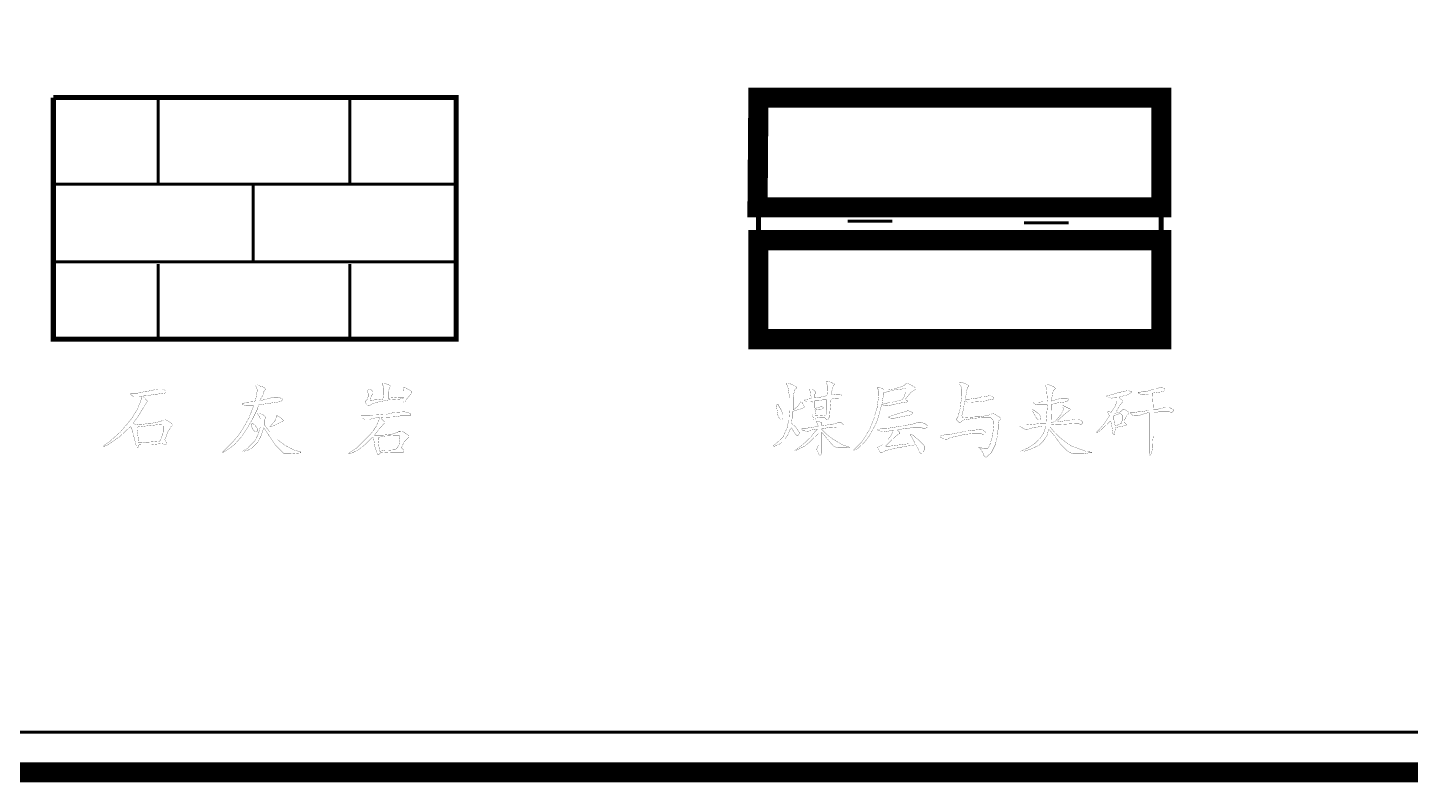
# Model space of a CAD drawing. Extents: x 94 to 452, y -72 to 1042.
# Drawn here: x 140 to 208.6, y -72 to -34.5 of the extents above; entities that cross this region are included whole.
import ezdxf

# ---------------------------------------------------------------- set-up
doc = ezdxf.new("R2010")
doc.units = 0
doc.header["$MEASUREMENT"] = 0
doc.layers.add('TREE_LAYER', color=7, linetype='Continuous')

msp = doc.modelspace()

# ---------------------------------------------------------------- linework, layer by layer
at = {"layer": 'TREE_LAYER'}
for points, const_width, elevation in [([(451.22612, 995.005583), (451.22612, 11.113007), (451.22612, 10.313007), (451.22612, -71.498816), (94.22612, -71.498816), (94.22612, -69.496695), (94.22612, 9.432416), (94.22612, 10.313007), (94.22612, 11.113007), (94.22612, 13.086307)], 1, 2891.008799), ([(96.22612, 13.086307), (96.22612, 11.113007), (96.22612, 10.313007), (96.22612, 9.432416), (96.22612, 9.432416), (96.22612, -69.496695), (96.22612, -69.498816), (449.22612, -69.498816), (449.22612, -69.498816), (449.22612, 10.313007), (449.22612, 11.113007), (449.22612, 995.005583)], 0.15, 2875.008799), ([(176.231775, -43.443508), (196.231775, -43.443508), (196.275441, -43.443508), (196.275441, -37.990312), (176.275441, -37.990312), (176.275441, -37.990312), (176.231775, -43.443508)], 1, 109.182977), ([(141.275441, -37.990312), (146.474221, -37.990312)], 0.25, 5.19878), ([(141.275441, -42.29427), (141.275441, -37.990312)], 0.25, 4.303957), ([(146.474221, -37.990312), (155.991951, -37.990312)], 0.25, 9.51773), ([(146.474221, -37.990312), (146.474221, -42.29427)], 0.15, 4.303957), ([(155.991951, -37.990312), (161.275441, -37.990312), (161.275441, -39.72691)], 0.25, 7.020088), ([(155.991951, -37.990312), (155.991951, -42.29427)], 0.15, 4.303957), ([(176.275441, -37.990312), (196.275441, -37.990312), (196.275441, -43.443508)], 0.25, 25.453196), ([(176.275441, -43.443508), (176.275441, -37.990312)], 0.25, 5.453196), ([(161.275441, -39.72691), (161.275441, -42.29427)], 0.25, 2.56736), ([(141.275441, -46.148851), (141.275441, -42.29427)], 0.25, 3.854582), ([(141.275441, -42.29427), (146.474221, -42.29427)], 0.15, 5.19878), ([(146.474221, -42.29427), (151.195069, -42.29427)], 0.15, 4.720848), ([(151.195069, -42.29427), (155.991951, -42.29427)], 0.15, 4.796882), ([(151.195069, -46.148851), (151.195069, -42.29427)], 0.15, 3.854582), ([(155.991951, -42.29427), (161.275441, -42.29427)], 0.15, 5.28349), ([(161.275441, -42.29427), (161.275441, -46.148851)], 0.25, 3.854582), ([(176.275441, -45.072447), (176.275441, -43.443508)], 0.25, 1.628939), ([(176.275441, -43.443508), (196.275441, -43.443508)], 0.15, 20), ([(196.275441, -43.443508), (196.275441, -45.072447)], 0.25, 1.628939), ([(196.275441, -45.072447), (196.275441, -49.990312), (176.275441, -49.990312), (176.275441, -45.072447), (176.275441, -45.072447), (196.275441, -45.072447)], 1, 98.357305), ([(180.703631, -44.1238), (182.919591, -44.1238)], 0.15, 2.215959), ([(189.453032, -44.205954), (191.668991, -44.205954)], 0.15, 2.215959), ([(196.275441, -45.072447), (196.275441, -49.990312), (176.275441, -49.990312), (176.275441, -45.072447)], 0.25, 29.83573), ([(176.275441, -45.072447), (196.275441, -45.072447)], 0.15, 20), ([(146.474221, -49.990312), (141.275441, -49.990312), (141.275441, -46.148851)], 0.25, 9.040241), ([(141.275441, -46.148851), (151.195069, -46.148851)], 0.15, 9.919628), ([(146.474221, -46.261221), (146.474221, -49.990312)], 0.15, 3.729092), ([(151.195069, -46.148851), (161.275441, -46.148851)], 0.15, 10.080372), ([(155.991951, -46.261221), (155.991951, -49.990312)], 0.15, 3.729092), ([(161.275441, -46.148851), (161.275441, -47.923469)], 0.25, 1.774618), ([(161.275441, -47.923469), (161.275441, -49.990312), (155.991951, -49.990312)], 0.25, 7.350333), ([(155.991951, -49.990312), (146.474221, -49.990312)], 0.25, 9.51773), ([(157.693785, -52.16766), (157.599668, -52.16766), (157.599668, -52.214719), (157.646727, -52.308836), (157.678099, -52.402954), (157.678099, -52.763738), (157.63104, -52.96766), (157.333001, -52.999033), (157.238884, -52.999033), (157.019276, -53.046091), (157.019276, -53.030405), (157.050648, -52.84217), (157.144766, -52.669621), (157.144766, -52.591189), (157.050648, -52.497072), (156.909472, -52.465699), (156.846727, -52.465699), (156.846727, -52.512758), (156.925158, -52.748052), (156.925158, -52.795111), (156.846727, -52.999033), (156.768295, -53.077464), (156.768295, -53.124523), (156.83104, -53.250013), (156.878099, -53.297072), (156.940844, -53.297072), (157.082021, -53.21864), (157.333001, -53.124523), (157.960452, -52.999033), (158.462413, -52.96766), (158.634962, -52.920601), (158.650648, -52.920601), (158.650648, -53.09315), (158.682021, -53.124523), (158.72908, -53.124523), (158.807511, -52.96766), (159.027119, -52.71668), (159.058491, -52.638248), (159.058491, -52.591189), (159.027119, -52.559817), (158.697707, -52.371582), (158.650648, -52.371582), (158.650648, -52.434327), (158.682021, -52.575503), (158.682021, -52.873542), (158.682021, -52.873542), (158.383982, -52.873542), (157.897707, -52.920601), (157.897707, -52.904915), (157.897707, -52.622562), (157.976138, -52.371582), (158.023197, -52.340209), (158.023197, -52.29315), (157.693785, -52.16766), (157.693785, -52.16766)], 0.01, 883), ([(177.762805, -52.16766), (177.668687, -52.16766), (177.668687, -52.214719), (177.70006, -52.277464), (177.747118, -52.402954), (177.82555, -52.904915), (177.82555, -53.51668), (177.794177, -53.89315), (177.794177, -53.987268), (177.70006, -54.348052), (177.70006, -54.395111), (177.496138, -54.850013), (177.213785, -55.11668), (177.041236, -55.257856), (177.041236, -55.304915), (177.088295, -55.304915), (177.15104, -55.257856), (177.292216, -55.226483), (177.433393, -55.11668), (177.590256, -54.959817), (177.778491, -54.661778), (177.82555, -54.504915), (177.919667, -54.395111), (178.07653, -54.661778), (178.170648, -54.755895), (178.249079, -54.755895), (178.296138, -54.677464), (178.296138, -54.599033), (178.123589, -54.348052), (177.919667, -54.159817), (177.95104, -53.89315), (177.95104, -53.595111), (177.966726, -53.579425), (178.468687, -53.422562), (178.547118, -53.375503), (178.547118, -53.328444), (178.421628, -53.09315), (178.374569, -53.09315), (178.249079, -53.297072), (178.170648, -53.375503), (177.998099, -53.500993), (177.998099, -53.500993), (177.998099, -52.857856), (178.07653, -52.497072), (178.170648, -52.41864), (178.170648, -52.371582), (178.07653, -52.29315), (177.95104, -52.246091), (177.762805, -52.16766), (177.762805, -52.16766)], 0.01, 884), ([(179.723589, -52.089229), (179.629471, -52.089229), (179.629471, -52.120601), (179.67653, -52.230405), (179.707903, -52.324523), (179.707903, -52.497072), (179.67653, -52.795111), (179.331432, -52.873542), (179.253001, -52.873542), (179.096138, -52.904915), (179.080452, -52.904915), (179.080452, -52.71668), (179.127511, -52.669621), (179.127511, -52.622562), (179.033393, -52.528444), (178.939275, -52.465699), (178.829471, -52.465699), (178.829471, -52.528444), (178.860844, -52.622562), (178.87653, -52.779425), (178.907903, -52.920601), (178.829471, -52.951974), (178.703981, -52.96766), (178.578491, -52.999033), (178.578491, -53.046091), (178.688295, -53.09315), (178.845158, -53.09315), (178.907903, -53.061778), (178.939275, -53.077464), (178.954962, -53.155895), (178.954962, -53.736287), (179.00202, -53.908836), (179.00202, -53.971582), (179.033393, -54.002954), (179.080452, -54.002954), (179.127511, -53.908836), (179.347118, -53.877464), (179.55104, -53.877464), (179.67653, -54.002954), (179.707903, -54.002954), (179.80202, -53.846091), (179.880452, -52.96766), (180.068687, -52.920601), (180.256922, -52.920601), (180.382413, -52.795111), (180.382413, -52.748052), (180.303981, -52.71668), (180.147118, -52.71668), (179.927511, -52.763738), (179.880452, -52.748052), (179.880452, -52.700993), (179.958883, -52.434327), (179.958883, -52.402954), (180.005942, -52.29315), (180.053001, -52.246091), (180.053001, -52.214719), (179.849079, -52.120601), (179.723589, -52.089229), (179.723589, -52.089229)], 0.01, 884), ([(183.67653, -52.16766), (183.629471, -52.16766), (183.503981, -52.29315), (183.315746, -52.371582), (183.221628, -52.387268), (182.986334, -52.465699), (182.923589, -52.465699), (182.719667, -52.497072), (182.50006, -52.497072), (182.468687, -52.465699), (182.264765, -52.371582), (182.20202, -52.371582), (182.20202, -52.465699), (182.249079, -52.528444), (182.249079, -52.810797), (182.170648, -53.328444), (182.170648, -53.391189), (182.045158, -53.783346), (182.045158, -53.846091), (181.794177, -54.473542), (181.621628, -54.755895), (181.370648, -55.132366), (180.994177, -55.508836), (181.041236, -55.508836), (181.198099, -55.430405), (181.558883, -55.085307), (181.794177, -54.771582), (182.092216, -54.222562), (182.249079, -53.814719), (182.280452, -53.64217), (182.405942, -53.21864), (182.453001, -52.920601), (182.50006, -52.748052), (182.50006, -52.638248), (182.594177, -52.622562), (183.080452, -52.497072), (183.394177, -52.465699), (183.582413, -52.41864), (183.582413, -52.41864), (183.582413, -52.622562), (183.503981, -52.873542), (183.409864, -52.999033), (182.907903, -53.124523), (182.829471, -53.124523), (182.62555, -53.171582), (182.578491, -53.171582), (182.453001, -53.21864), (182.453001, -53.250013), (182.562805, -53.297072), (182.719667, -53.297072), (183.237314, -53.171582), (183.598099, -53.124523), (183.67653, -53.09315), (183.67653, -53.046091), (183.582413, -52.999033), (183.582413, -52.96766), (183.598099, -52.936287), (183.849079, -52.622562), (184.084373, -52.465699), (184.084373, -52.402954), (183.67653, -52.16766), (183.67653, -52.16766)], 0.01, 884), ([(186.343197, -52.120601), (186.249079, -52.120601), (186.249079, -52.214719), (186.327511, -52.324523), (186.374569, -52.450013), (186.374569, -52.779425), (186.343197, -53.046091), (186.327511, -53.108836), (186.296138, -53.422562), (186.170648, -53.877464), (186.123589, -53.924523), (186.123589, -54.002954), (186.249079, -54.128444), (186.296138, -54.128444), (186.453001, -54.002954), (186.75104, -53.955895), (186.939275, -53.924523), (187.409864, -53.877464), (187.80202, -53.877464), (187.958883, -54.050013), (187.958883, -54.206876), (187.911824, -54.69315), (187.864765, -54.912758), (187.80202, -55.11668), (187.80202, -55.148052), (187.707903, -55.351974), (187.629471, -55.430405), (187.456922, -55.430405), (187.331432, -55.383346), (187.253001, -55.351974), (187.205942, -55.351974), (187.30006, -55.430405), (187.42555, -55.650013), (187.456922, -55.759817), (187.55104, -55.853934), (187.582413, -55.853934), (187.833393, -55.634327), (188.053001, -55.195111), (188.068687, -55.085307), (188.131432, -54.834327), (188.147118, -54.630405), (188.178491, -54.44217), (188.178491, -54.206876), (188.209864, -54.050013), (188.303981, -53.971582), (188.303981, -53.924523), (188.22555, -53.846091), (187.927511, -53.673542), (187.880452, -53.673542), (187.833393, -53.720601), (187.786334, -53.720601), (187.723589, -53.751974), (187.598099, -53.783346), (187.253001, -53.846091), (187.080452, -53.846091), (186.405942, -53.89315), (186.374569, -53.783346), (186.453001, -53.485307), (186.484373, -53.265699), (186.531432, -53.046091), (186.656922, -53.124523), (186.813785, -53.124523), (186.986334, -53.108836), (187.253001, -53.09315), (187.629471, -53.046091), (187.707903, -52.999033), (187.896138, -52.96766), (187.927511, -52.96766), (187.958883, -52.920601), (187.958883, -52.873542), (187.80202, -52.795111), (187.754962, -52.795111), (187.472609, -52.84217), (187.394177, -52.84217), (187.111824, -52.920601), (187.049079, -52.920601), (186.75104, -52.96766), (186.703981, -52.999033), (186.547118, -52.999033), (186.547118, -52.951974), (186.578491, -52.779425), (186.62555, -52.497072), (186.672609, -52.371582), (186.703981, -52.340209), (186.703981, -52.29315), (186.672609, -52.246091), (186.594177, -52.214719), (186.343197, -52.120601), (186.343197, -52.120601)], 0.01, 884), ([(146.697707, -52.465699), (146.462413, -52.465699), (146.368295, -52.497072), (146.321236, -52.497072), (145.882021, -52.591189), (145.819276, -52.591189), (145.458491, -52.669621), (145.097707, -52.669621), (145.097707, -52.71668), (145.176138, -52.795111), (145.285942, -52.84217), (145.521236, -52.84217), (145.646727, -52.810797), (145.678099, -52.826483), (145.646727, -52.96766), (145.458491, -53.453934), (145.176138, -53.908836), (144.925158, -54.222562), (144.595746, -54.599033), (144.078099, -55.069621), (143.842805, -55.226483), (143.764374, -55.304915), (143.811433, -55.304915), (143.936923, -55.257856), (144.234962, -55.069621), (144.438884, -54.912758), (144.548687, -54.850013), (145.097707, -54.332366), (145.113393, -54.332366), (145.176138, -54.457856), (145.364374, -55.179425), (145.395746, -55.289229), (145.395746, -55.351974), (145.427119, -55.383346), (145.474178, -55.383346), (145.521236, -55.304915), (145.521236, -55.24217), (145.662413, -55.226483), (146.133001, -55.226483), (146.603589, -55.179425), (146.666334, -55.179425), (146.901629, -55.226483), (146.901629, -55.163738), (146.807511, -54.959817), (146.85457, -54.897072), (146.948687, -54.614719), (147.058491, -54.44217), (147.10555, -54.348052), (147.183982, -54.253934), (147.183982, -54.222562), (147.089864, -54.128444), (146.823197, -53.971582), (146.776138, -53.971582), (146.744766, -54.002954), (146.540844, -54.097072), (146.493785, -54.097072), (146.101629, -54.175503), (146.007511, -54.175503), (145.662413, -54.222562), (145.568295, -54.222562), (145.38006, -54.253934), (145.270256, -54.175503), (145.238884, -54.159817), (145.348687, -54.002954), (145.474178, -53.846091), (145.92908, -53.09315), (145.92908, -53.046091), (145.709472, -52.810797), (145.92908, -52.795111), (146.368295, -52.71668), (146.446727, -52.71668), (146.807511, -52.669621), (146.85457, -52.622562), (146.85457, -52.544131), (146.697707, -52.465699), (146.697707, -52.465699)], 0.01, 883), ([(151.411433, -52.246091), (151.301629, -52.246091), (151.301629, -52.29315), (151.348687, -52.371582), (151.395746, -52.497072), (151.395746, -52.559817), (151.301629, -53.077464), (151.223197, -53.09315), (150.83104, -53.124523), (150.736923, -53.171582), (150.642805, -53.171582), (150.642805, -53.21864), (150.83104, -53.297072), (151.207511, -53.297072), (151.223197, -53.297072), (150.987903, -53.89315), (150.752609, -54.31668), (150.470256, -54.755895), (150.219276, -55.053934), (149.670256, -55.602954), (149.717315, -55.602954), (149.921236, -55.477464), (150.250648, -55.24217), (150.642805, -54.802954), (150.893785, -54.426483), (151.160452, -53.955895), (151.395746, -53.485307), (151.395746, -53.438248), (151.474178, -53.250013), (152.540844, -53.09315), (152.556531, -53.09315), (152.650648, -52.999033), (152.634962, -52.951974), (152.572217, -52.920601), (152.446727, -52.873542), (152.195746, -52.873542), (151.536923, -53.046091), (151.521236, -53.030405), (151.536923, -53.014719), (151.678099, -52.763738), (151.725158, -52.591189), (151.803589, -52.497072), (151.803589, -52.465699), (151.725158, -52.371582), (151.583982, -52.340209), (151.411433, -52.246091), (151.411433, -52.246091)], 0.01, 883), ([(190.594177, -52.214719), (190.50006, -52.214719), (190.50006, -52.246091), (190.547118, -52.355895), (190.578491, -52.450013), (190.62555, -53.077464), (190.609864, -53.09315), (190.405942, -53.09315), (190.170648, -53.124523), (189.95104, -53.124523), (189.95104, -53.171582), (190.07653, -53.250013), (190.609864, -53.250013), (190.62555, -53.265699), (190.547118, -54.159817), (190.531432, -54.175503), (190.311824, -54.175503), (189.527511, -54.253934), (189.245158, -54.253934), (189.245158, -54.300993), (189.260844, -54.31668), (189.354962, -54.379425), (189.527511, -54.473542), (189.605942, -54.473542), (189.935354, -54.379425), (190.013785, -54.379425), (190.358883, -54.300993), (190.531432, -54.300993), (190.547118, -54.300993), (190.421628, -54.677464), (190.249079, -54.928444), (189.982413, -55.179425), (189.668687, -55.383346), (189.292216, -55.555895), (189.464765, -55.555895), (189.841236, -55.430405), (190.20202, -55.257856), (190.421628, -55.038248), (190.453001, -54.991189), (190.62555, -54.724523), (190.672609, -54.473542), (190.703981, -54.473542), (191.033393, -54.865699), (191.237314, -55.163738), (191.629471, -55.555895), (191.864765, -55.681385), (192.429471, -55.681385), (192.680452, -55.634327), (192.805942, -55.634327), (192.805942, -55.602954), (192.586334, -55.555895), (192.539275, -55.555895), (192.272609, -55.461778), (191.833393, -55.304915), (191.629471, -55.179425), (191.253001, -54.881385), (190.970648, -54.614719), (190.75104, -54.348052), (190.75104, -54.253934), (191.127511, -54.222562), (191.30006, -54.222562), (192.053001, -54.175503), (192.178491, -54.175503), (192.241236, -54.222562), (192.303981, -54.222562), (192.382413, -54.144131), (192.382413, -54.097072), (192.256922, -54.002954), (192.147118, -53.971582), (191.974569, -53.971582), (191.833393, -54.002954), (191.754962, -54.002954), (191.127511, -54.097072), (191.127511, -54.050013), (191.221628, -53.940209), (191.503981, -53.689229), (191.754962, -53.500993), (191.739275, -53.453934), (191.42555, -53.297072), (191.378491, -53.297072), (191.378491, -53.344131), (191.42555, -53.469621), (191.30006, -53.720601), (191.033393, -54.050013), (190.87653, -54.128444), (190.798099, -54.128444), (190.829471, -53.234327), (191.00202, -53.171582), (191.582413, -53.09315), (191.67653, -52.999033), (191.67653, -52.96766), (191.598099, -52.920601), (191.30006, -52.920601), (190.829471, -53.061778), (190.829471, -52.983346), (190.87653, -52.669621), (190.923589, -52.544131), (191.00202, -52.465699), (191.00202, -52.41864), (190.923589, -52.340209), (190.594177, -52.214719), (190.594177, -52.214719)], 0.01, 884), ([(194.641236, -52.544131), (194.594177, -52.544131), (194.233393, -52.622562), (194.186334, -52.622562), (193.809864, -52.748052), (193.574569, -52.795111), (193.574569, -52.84217), (193.809864, -52.920601), (193.982413, -52.873542), (194.07653, -52.873542), (194.07653, -52.889229), (194.07653, -53.046091), (193.998099, -53.297072), (193.794177, -53.610797), (193.778491, -53.626483), (193.684373, -53.595111), (193.621628, -53.595111), (193.621628, -53.626483), (193.70006, -53.799033), (193.449079, -54.175503), (193.166726, -54.504915), (193.041236, -54.630405), (193.088295, -54.630405), (193.198099, -54.56766), (193.339275, -54.44217), (193.747118, -54.050013), (193.794177, -54.128444), (193.872609, -54.677464), (193.919667, -54.724523), (193.95104, -54.724523), (193.998099, -54.379425), (194.390256, -54.300993), (194.547118, -54.253934), (194.547118, -54.222562), (194.421628, -54.097072), (194.421628, -54.050013), (194.578491, -53.751974), (194.672609, -53.673542), (194.672609, -53.626483), (194.62555, -53.595111), (194.437314, -53.469621), (194.374569, -53.469621), (194.249079, -53.595111), (193.982413, -53.673542), (193.966726, -53.657856), (194.045158, -53.579425), (194.20202, -53.297072), (194.296138, -53.171582), (194.374569, -53.09315), (194.374569, -53.046091), (194.249079, -52.96766), (194.170648, -52.873542), (194.249079, -52.84217), (194.62555, -52.748052), (194.798099, -52.622562), (194.798099, -52.591189), (194.641236, -52.544131), (194.641236, -52.544131)], 0.01, 884), ([(196.272609, -52.371582), (196.241236, -52.371582), (195.990256, -52.465699), (195.911824, -52.465699), (195.519667, -52.591189), (195.331432, -52.591189), (195.221628, -52.622562), (195.127511, -52.622562), (195.127511, -52.669621), (195.315746, -52.748052), (195.472609, -52.748052), (195.613785, -52.71668), (195.629471, -52.71668), (195.629471, -53.532366), (195.237314, -53.595111), (195.143197, -53.595111), (194.954962, -53.626483), (194.75104, -53.626483), (194.75104, -53.673542), (194.829471, -53.751974), (194.939275, -53.799033), (195.127511, -53.799033), (195.331432, -53.720601), (195.660844, -53.626483), (195.67653, -53.64217), (195.67653, -55.650013), (195.707903, -55.759817), (195.754962, -55.759817), (195.754962, -55.712758), (195.80202, -55.61864), (195.817707, -55.49315), (195.833393, -55.414719), (195.849079, -55.038248), (195.880452, -54.787268), (195.880452, -53.64217), (196.178491, -53.595111), (196.680452, -53.595111), (196.743197, -53.626483), (196.805942, -53.626483), (196.884373, -53.548052), (196.884373, -53.500993), (196.868687, -53.485307), (196.758883, -53.422562), (196.649079, -53.375503), (196.47653, -53.375503), (196.084373, -53.469621), (195.880452, -53.469621), (195.880452, -53.453934), (195.833393, -52.669621), (195.927511, -52.653934), (196.382413, -52.591189), (196.460844, -52.497072), (196.460844, -52.465699), (196.382413, -52.41864), (196.272609, -52.371582), (196.272609, -52.371582)], 0.01, 884), ([(177.245158, -53.21864), (177.198099, -53.21864), (177.166726, -53.281385), (177.245158, -53.76766), (177.292216, -53.877464), (177.370648, -53.971582), (177.449079, -53.971582), (177.496138, -53.89315), (177.496138, -53.736287), (177.417707, -53.51668), (177.323589, -53.375503), (177.245158, -53.21864), (177.245158, -53.21864)], 0.01, 884), ([(179.613785, -52.999033), (179.629471, -52.983346), (179.67653, -52.999033), (179.67653, -53.485307), (179.629471, -53.751974), (179.55104, -53.76766), (179.127511, -53.799033), (179.080452, -53.469621), (179.096138, -53.469621), (179.30006, -53.500993), (179.409864, -53.469621), (179.488295, -53.422562), (179.503981, -53.375503), (179.42555, -53.344131), (179.394177, -53.344131), (179.096138, -53.422562), (179.080452, -53.406876), (179.080452, -53.046091), (179.096138, -53.046091), (179.284373, -53.046091), (179.472609, -52.999033), (179.613785, -52.999033), (179.613785, -52.999033)], 0.01, 884), ([(189.919667, -53.500993), (189.872609, -53.500993), (189.872609, -53.548052), (190.07653, -53.908836), (190.170648, -54.002954), (190.249079, -54.002954), (190.296138, -53.924523), (190.280452, -53.830405), (190.217707, -53.720601), (190.107903, -53.626483), (189.919667, -53.500993), (189.919667, -53.500993)], 0.01, 884), ([(146.603589, -54.222562), (146.650648, -54.222562), (146.72908, -54.300993), (146.72908, -54.599033), (146.650648, -54.881385), (146.556531, -55.053934), (146.023197, -55.100993), (145.897707, -55.100993), (145.693785, -55.132366), (145.521236, -55.132366), (145.521236, -55.132366), (145.427119, -54.457856), (145.427119, -54.426483), (145.474178, -54.379425), (145.474178, -54.348052), (146.007511, -54.285307), (146.603589, -54.222562), (146.603589, -54.222562)], 0.01, 883), ([(151.521236, -53.673542), (151.427119, -53.673542), (151.427119, -53.720601), (151.50555, -53.830405), (151.552609, -53.955895), (151.552609, -54.348052), (151.474178, -54.614719), (151.474178, -54.646091), (151.301629, -55.006876), (150.925158, -55.399033), (150.674178, -55.555895), (150.736923, -55.555895), (150.925158, -55.508836), (151.12908, -55.399033), (151.427119, -55.100993), (151.599668, -54.771582), (151.709472, -54.410797), (151.725158, -54.395111), (152.30555, -55.257856), (152.72908, -55.681385), (153.058491, -55.681385), (153.560452, -55.634327), (153.560452, -55.602954), (153.544766, -55.587268), (153.183982, -55.477464), (152.776138, -55.257856), (152.399668, -54.975503), (152.007511, -54.583346), (151.772217, -54.269621), (151.772217, -54.002954), (151.803589, -53.89315), (151.803589, -53.846091), (151.693785, -53.751974), (151.521236, -53.673542), (151.521236, -53.673542)], 0.01, 883), ([(151.176138, -54.175503), (151.144766, -54.175503), (151.097707, -54.222562), (151.097707, -54.269621), (151.176138, -54.473542), (151.301629, -54.599033), (151.348687, -54.599033), (151.395746, -54.551974), (151.395746, -54.426483), (151.317315, -54.300993), (151.176138, -54.175503), (151.176138, -54.175503)], 0.01, 883), ([(152.399668, -53.799033), (152.352609, -53.799033), (152.352609, -53.846091), (152.274178, -54.050013), (152.023197, -54.348052), (152.070256, -54.348052), (152.446727, -54.175503), (152.682021, -54.050013), (152.682021, -54.002954), (152.587903, -53.908836), (152.399668, -53.799033), (152.399668, -53.799033)], 0.01, 883), ([(158.713393, -53.595111), (158.195746, -53.626483), (157.803589, -53.720601), (157.693785, -53.720601), (157.301629, -53.751974), (157.176138, -53.751974), (156.972217, -53.799033), (156.548687, -53.799033), (156.548687, -53.846091), (156.627119, -53.924523), (156.752609, -53.971582), (156.956531, -53.971582), (157.38006, -53.877464), (157.458491, -53.877464), (157.474178, -53.924523), (157.301629, -54.31668), (157.144766, -54.551974), (156.972217, -54.755895), (156.32908, -55.399033), (155.968295, -55.634327), (155.921236, -55.681385), (156.015354, -55.681385), (156.407511, -55.49315), (156.783982, -55.195111), (157.097707, -54.881385), (157.176138, -54.897072), (157.223197, -55.273542), (157.333001, -55.61864), (157.395746, -55.728444), (157.427119, -55.728444), (157.521236, -55.634327), (158.038884, -55.602954), (158.650648, -55.602954), (158.682021, -55.555895), (158.682021, -55.508836), (158.556531, -55.383346), (158.682021, -55.100993), (158.933001, -54.850013), (158.933001, -54.802954), (158.85457, -54.724523), (158.587903, -54.551974), (158.525158, -54.551974), (158.478099, -54.583346), (158.478099, -54.551974), (158.321236, -54.630405), (158.038884, -54.724523), (157.944766, -54.724523), (157.63104, -54.755895), (157.238884, -54.755895), (157.223197, -54.755895), (157.427119, -54.473542), (157.725158, -54.144131), (157.725158, -54.097072), (157.552609, -53.924523), (157.568295, -53.877464), (158.227119, -53.846091), (158.493785, -53.799033), (158.98006, -53.799033), (159.027119, -53.751974), (159.027119, -53.720601), (158.98006, -53.673542), (158.713393, -53.595111), (158.713393, -53.595111)], 0.01, 883), ([(179.190256, -54.050013), (179.174569, -54.050013), (179.174569, -54.112758), (179.237314, -54.285307), (179.237314, -54.31668), (179.237314, -54.31668), (178.87653, -54.379425), (178.75104, -54.395111), (178.62555, -54.426483), (178.421628, -54.426483), (178.421628, -54.473542), (178.515746, -54.536287), (178.62555, -54.551974), (178.703981, -54.599033), (178.87653, -54.504915), (179.174569, -54.457856), (179.205942, -54.473542), (179.080452, -54.583346), (178.87653, -54.850013), (178.594177, -55.11668), (178.390256, -55.289229), (178.296138, -55.351974), (178.186334, -55.446091), (178.07653, -55.508836), (178.123589, -55.508836), (178.233393, -55.477464), (178.421628, -55.36766), (178.578491, -55.304915), (178.845158, -55.069621), (179.237314, -54.69315), (179.253001, -54.69315), (179.253001, -55.24217), (179.205942, -55.383346), (179.174569, -55.430405), (179.174569, -55.477464), (179.253001, -55.634327), (179.30006, -55.759817), (179.331432, -55.759817), (179.378491, -55.728444), (179.42555, -55.61864), (179.42555, -54.614719), (179.42555, -54.614719), (179.598099, -54.81864), (179.739275, -54.991189), (180.005942, -55.304915), (180.194177, -55.383346), (180.649079, -55.383346), (180.805942, -55.351974), (180.429471, -55.226483), (180.005942, -54.975503), (179.707903, -54.755895), (179.42555, -54.473542), (179.42555, -54.44217), (179.441236, -54.426483), (179.503981, -54.426483), (179.770648, -54.379425), (179.864765, -54.379425), (180.209864, -54.348052), (180.507903, -54.348052), (180.507903, -54.253934), (180.382413, -54.128444), (180.241236, -54.128444), (179.943197, -54.222562), (179.880452, -54.222562), (179.42555, -54.285307), (179.42555, -54.128444), (179.190256, -54.050013), (179.190256, -54.050013)], 0.01, 884), ([(184.366726, -54.128444), (184.194177, -54.128444), (183.864765, -54.222562), (183.817707, -54.222562), (183.456922, -54.300993), (183.394177, -54.300993), (182.62555, -54.426483), (182.390256, -54.426483), (182.20202, -54.473542), (182.20202, -54.504915), (182.437314, -54.599033), (182.484373, -54.599033), (182.923589, -54.520601), (182.970648, -54.520601), (182.87653, -54.755895), (182.703981, -54.975503), (182.453001, -55.226483), (182.20202, -55.351974), (182.20202, -55.383346), (182.327511, -55.634327), (182.390256, -55.634327), (182.62555, -55.508836), (182.782413, -55.477464), (183.315746, -55.351974), (183.378491, -55.351974), (183.582413, -55.304915), (183.896138, -55.273542), (184.084373, -55.226483), (184.10006, -55.24217), (184.162805, -55.36766), (184.22555, -55.477464), (184.256922, -55.571582), (184.335354, -55.681385), (184.382413, -55.681385), (184.460844, -55.602954), (184.507903, -55.49315), (184.507903, -55.383346), (184.507903, -55.289229), (184.460844, -55.226483), (184.22555, -54.991189), (184.084373, -54.881385), (183.990256, -54.787268), (183.880452, -54.724523), (183.80202, -54.724523), (183.80202, -54.755895), (183.849079, -54.802954), (183.927511, -54.928444), (184.053001, -55.163738), (184.037314, -55.179425), (183.739275, -55.179425), (182.766726, -55.304915), (182.594177, -55.304915), (182.594177, -55.289229), (183.064765, -54.834327), (183.221628, -54.708836), (183.30006, -54.677464), (183.30006, -54.630405), (183.158883, -54.489229), (183.158883, -54.489229), (183.566726, -54.426483), (183.645158, -54.426483), (183.927511, -54.379425), (184.382413, -54.379425), (184.460844, -54.426483), (184.554962, -54.426483), (184.680452, -54.348052), (184.680452, -54.300993), (184.60202, -54.222562), (184.507903, -54.175503), (184.366726, -54.128444), (184.366726, -54.128444)], 0.01, 884), ([(183.723589, -53.548052), (183.660844, -53.548052), (183.441236, -53.626483), (183.409864, -53.626483), (183.017707, -53.751974), (182.986334, -53.751974), (182.860844, -53.799033), (182.75104, -53.846091), (182.75104, -53.877464), (182.860844, -53.924523), (183.017707, -53.924523), (183.158883, -53.877464), (183.205942, -53.877464), (183.833393, -53.751974), (183.927511, -53.673542), (183.927511, -53.626483), (183.723589, -53.548052), (183.723589, -53.548052)], 0.01, 884), ([(194.233393, -53.673542), (194.249079, -53.673542), (194.327511, -53.751974), (194.327511, -54.050013), (194.296138, -54.144131), (194.280452, -54.175503), (193.998099, -54.300993), (193.982413, -54.269621), (193.919667, -53.987268), (193.919667, -53.799033), (193.95104, -53.783346), (194.233393, -53.673542), (194.233393, -53.673542)], 0.01, 884), ([(158.242805, -54.771582), (158.258491, -54.755895), (158.43104, -54.755895), (158.446727, -54.787268), (158.478099, -54.912758), (158.43104, -55.257856), (158.352609, -55.383346), (158.258491, -55.477464), (157.882021, -55.508836), (157.756531, -55.508836), (157.474178, -55.555895), (157.458491, -55.49315), (157.395746, -54.897072), (157.427119, -54.865699), (157.709472, -54.802954), (158.242805, -54.771582), (158.242805, -54.771582)], 0.01, 883), ([(187.315746, -54.473542), (187.253001, -54.473542), (187.017707, -54.504915), (186.907903, -54.504915), (186.641236, -54.551974), (186.562805, -54.551974), (186.264765, -54.630405), (186.217707, -54.630405), (185.747118, -54.724523), (185.558883, -54.724523), (185.292216, -54.802954), (185.292216, -54.850013), (185.354962, -54.881385), (185.496138, -54.928444), (185.543197, -54.975503), (185.621628, -54.975503), (185.794177, -54.881385), (186.484373, -54.724523), (186.892216, -54.677464), (187.331432, -54.677464), (187.409864, -54.724523), (187.456922, -54.724523), (187.55104, -54.630405), (187.55104, -54.599033), (187.42555, -54.504915), (187.315746, -54.473542), (187.315746, -54.473542)], 0.01, 884)]:
    msp.add_lwpolyline(points, dxfattribs=dict(at, const_width=const_width, elevation=elevation))

doc.saveas('drawing.dxf')
